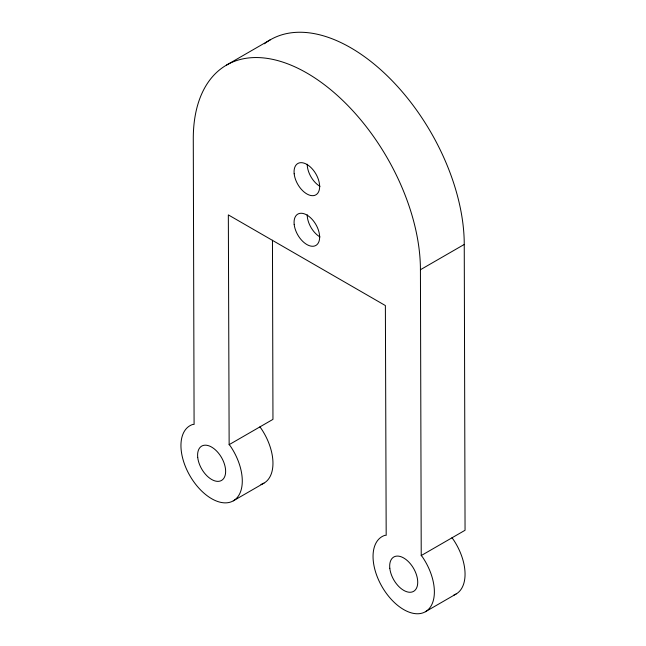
<?xml version="1.0" encoding="UTF-8"?>
<svg xmlns="http://www.w3.org/2000/svg" width="646" height="646" viewBox="0 0 646 646"><rect width="100%" height="100%" fill="white"/><g stroke="black" fill="none" stroke-linecap="round" stroke-linejoin="round"><path stroke-width="0.97" d="M226.552 65.068L270.367 39.769M420.425 269.737A160.612 92.733 60 0 0 306.858 73.022A160.612 92.733 60 0 0 193.283 138.591L194.091 424.422L192.944 424.398A43.379 25.041 60 0 0 189.003 474.14A43.379 25.041 60 0 0 234.232 500.254A43.379 25.041 60 0 0 230.291 445.958L229.144 444.658L228.337 214.892L385.379 305.558L386.187 535.324L385.04 535.3A43.379 25.041 60 0 0 381.1 585.042A43.379 25.041 60 0 0 426.32 611.156A43.379 25.041 60 0 0 422.379 556.86L421.232 555.56L420.425 269.737L464.248 244.438A160.612 92.733 60 0 0 390.031 78.578A160.612 92.733 60 0 0 264.384 43.783M229.144 444.658L272.959 419.367L272.459 240.215M233.303 500.836L263.98 483.127M421.232 555.56L465.055 530.269L464.248 244.438M425.399 611.738L456.068 594.029M451.909 537.852L453.056 539.152A43.379 25.041 60 0 1 453.839 595.079M259.813 426.949L260.96 428.25A43.379 25.041 60 0 1 260.96 484.443M320.004 186.355A18.096 10.449 60 0 1 307.205 164.197M320.004 236.953A18.096 10.449 60 0 1 307.205 214.787M294.172 173.774A18.096 10.449 60 0 0 314.642 195.391A18.096 10.449 60 0 0 311.752 168.348A18.096 10.449 60 0 0 294.172 173.774M389.804 568.262A19.832 11.45 60 0 0 412.245 591.946A19.832 11.45 60 0 0 409.071 562.311A19.832 11.45 60 0 0 389.804 568.262M197.716 457.36A19.832 11.45 60 0 0 220.157 481.044A19.832 11.45 60 0 0 216.983 451.409A19.832 11.45 60 0 0 197.716 457.36M294.172 224.372A18.096 10.449 60 0 0 314.642 245.981A18.096 10.449 60 0 0 311.752 218.946A18.096 10.449 60 0 0 294.172 224.372"/></g></svg>
